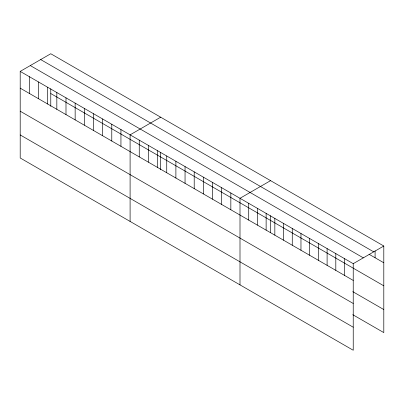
<?xml version="1.0" encoding="UTF-8"?>
<svg xmlns="http://www.w3.org/2000/svg" width="404" height="404" viewBox="0 0 404 404"><rect width="100%" height="100%" fill="white"/><g stroke="black" fill="none" stroke-linecap="round" stroke-linejoin="round"><path stroke-width="0.61" d="M20.2 71.397L353.232 263.671L353.232 350.253L20.2 157.979L20.2 71.397L50.768 53.747L383.8 246.021L383.8 332.603L352.773 314.691M160.671 117.195L130.098 134.845L130.098 221.432M270.569 180.649L240.001 198.293L240.001 284.881M353.232 263.671L383.8 246.021M40.683 59.57L373.71 251.844M369.099 254.293L383.8 262.777M30.29 65.569L363.317 257.843M50.768 93.546L383.8 285.82M20.2 88.153L353.232 280.426M352.773 291.648L383.8 309.56M20.2 111.196L353.232 303.47M20.2 134.936L353.232 327.21M375.089 250.924L375.089 257.747M344.521 258.641L344.521 275.397M335.81 253.611L335.81 270.367M327.104 248.581L327.104 265.342M318.392 243.556L318.392 260.312M309.681 238.527L309.681 255.283M300.97 233.497L300.97 250.253M292.264 228.467L292.264 245.223M283.552 223.437L283.552 240.198M274.841 218.412L274.841 235.168M270.569 215.721L270.569 232.623M266.13 213.383L266.13 230.139M257.419 208.353L257.419 225.109M248.713 203.323L248.713 220.084M230.841 193.006L230.841 209.767M221.685 187.719L221.685 204.48M212.524 182.431L212.524 199.192M203.369 177.144L203.369 193.905M194.208 171.857L194.208 188.618M185.052 166.569L185.052 183.33M175.892 161.282L175.892 178.038M166.736 155.994L166.736 172.75M160.671 152.273L160.671 169.781M157.575 150.707L157.575 167.463M148.419 145.42L148.419 162.176M139.259 140.132L139.259 156.888M120.942 129.558L120.942 146.314M111.782 124.27L111.782 141.026M102.626 118.983L102.626 135.739M93.465 113.696L93.465 130.452M84.31 108.408L84.31 125.164M75.149 103.121L75.149 119.877M65.993 97.834L65.993 114.59M56.833 92.546L56.833 109.302M50.768 88.819L50.768 106.333M47.677 87.259L47.677 104.015M38.516 81.972L38.516 98.728M29.361 76.684L29.361 93.44"/></g></svg>
